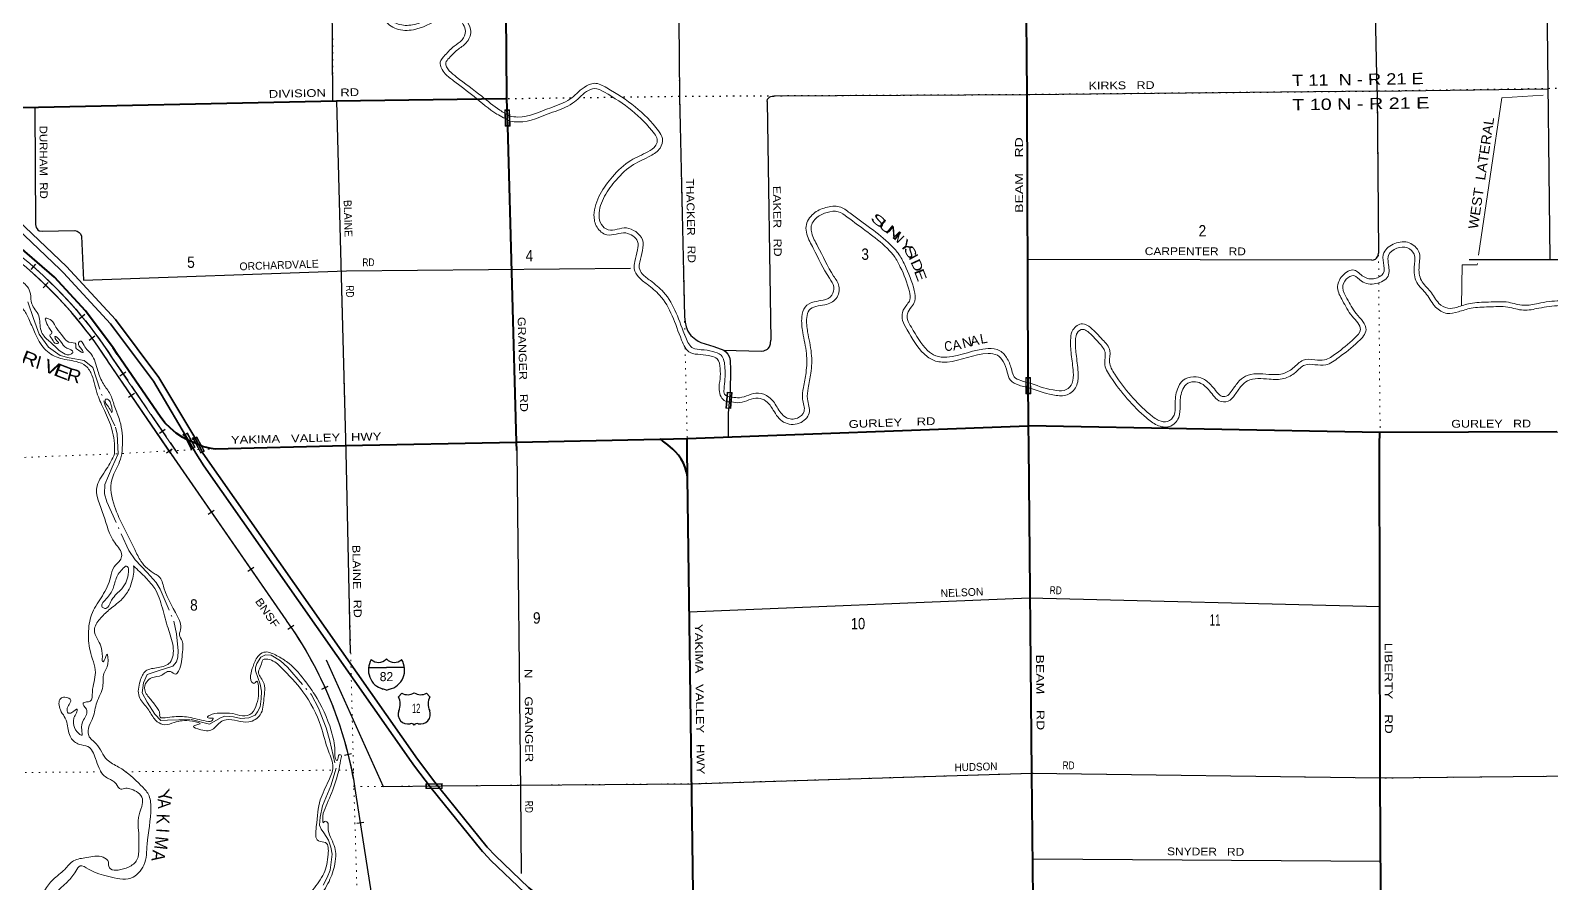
# Model space of a CAD drawing. Header units: feet. Extents: x -2 to 285336, y -549186 to -364975.
# Drawn here: x 195631 to 219064, y -417857 to -404720 of the extents above; entities that cross this region are included whole.
import ezdxf
from ezdxf.enums import TextEntityAlignment as Align

# ---------------------------------------------------------------- set-up
doc = ezdxf.new("R2010")
doc.units = ezdxf.units.FT
doc.header["$LTSCALE"] = 70
doc.header["$PDMODE"] = 32
doc.header["$PDSIZE"] = 35
for name, pattern in [('DOT_DASHED', [7.7, 5, -1.2, 0.3, -1.2]), ('DOTTED', [1.5, 0.3, -1.2]), ('LONG_DASHED', [7.5, 6, -1.5])]:
    doc.linetypes.add(name, pattern=pattern)
for name, color, linetype, lineweight in [('15', 7, 'Continuous', 25), ('16', 7, 'Continuous', 25), ('18', 7, 'Continuous', 35), ('26', 7, 'Continuous', 40), ('27', 7, 'Continuous', 13), ('29', 7, 'Continuous', 25), ('31', 7, 'Continuous', 13), ('34', 7, 'Continuous', 25), ('39', 7, 'Continuous', 13), ('41', 7, 'Continuous', 13), ('44', 7, 'DOT_DASHED', 13), ('55', 7, 'Continuous', 13), ('6', 7, 'DOTTED', 25), ('61', 7, 'Continuous', 13), ('63', 7, 'Continuous', 25), ('7', 7, 'DOTTED', 13)]:
    doc.layers.add(name, color=color, linetype=linetype, lineweight=lineweight)
doc.layers.add('30', color=7, linetype='Continuous')

msp = doc.modelspace()

# ---------------------------------------------------------------- linework, layer by layer
at = {"layer": '15'}
for p, q in [((201116.57, -414411.8), (201119.47, -414408.89)), ((201122.64, -414411.27), (201119.21, -414408.89)), ((200843.86, -414543.27), (201120.27, -414543.27)), ((201120.27, -414888.85), (201056.38, -414870.89)), ((201119.74, -414889.11), (201183.37, -414870.37))]:
    msp.add_line(p, q, dxfattribs=at)
msp.add_lwpolyline([(201395.63, -414543.27), (201119.74, -414543.27), (201120.27, -414543.27)], dxfattribs=at)
for centre, radius, start, end in [((201146.49, -414578.37), 306.13, 148.44434, 254.43375), ((200997.89, -414295.77), 165.66, 227.34209, 315.81184), ((201241.58, -414295.77), 165.66, 224.18822, 312.69406), ((201092.98, -414578.37), 306.13, 283.08087, 31.62482)]:
    msp.add_arc(centre, radius, start, end, dxfattribs=at)
at = {"layer": '16'}
for p, q in [((201303.77, -414994.74), (201355.08, -414935.98)), ((201546.84, -414930.01), (201546.56, -414930.21)), ((201738.93, -414935.89), (201790.32, -414994.74))]:
    msp.add_line(p, q, dxfattribs=at)
for centre, radius, start, end in [((201446.16, -414778.32), 182.07, 239.97227, 303.45418), ((201647.94, -414778.82), 181.52, 236.33975, 300.08743), ((201647.93, -414778.32), 182.07, 236.54582, 236.59441), ((201449.98, -415260.27), 151.42, 159.09177, 283.81923), ((201110.79, -415105.37), 222.05, 332.97043, 29.75871), ((201644.1, -415260.27), 151.42, 256.18077, 20.90823), ((201983.29, -415105.37), 222.05, 150.24129, 207.02957)]:
    msp.add_arc(centre, radius, start, end, dxfattribs=at)
for centre, major_axis, start_param, end_param in [((201505.32, -415459.09), (-19.56, 51.67), 4.95877769, 6.28318531), ((201588.77, -415459.09), (19.56, 51.67), 0, 1.32637542)]:
    msp.add_ellipse(centre, major_axis=major_axis, ratio=0.929097, start_param=start_param, end_param=end_param, dxfattribs=at)
at = {"layer": '18'}
for points in [[(198290.84, -411237.42), (198283.64, -411223.23), (198163.26, -410994.45), (197613.15, -410070.92), (196945.04, -409177.14), (196187.17, -408358.09), (193315.57, -405628.97)], [(198179.46, -411238.38), (198140.52, -411162.29), (197530.03, -410126.52), (196868.19, -409241.12), (196140.56, -408454.75), (196117.6, -408429.93), (196092.43, -408406.01), (193328.73, -405779.44)], [(203245.59, -418010.2), (202726.09, -417514.5), (202619.19, -417398.08), (202598.28, -417375.32), (202576.21, -417348.08), (201813.9, -416407.48), (201536.85, -416041.01), (201515.23, -416012.34), (201500.28, -415991.01), (198306.6, -411434.51), (198179.46, -411238.38)], [(207669.58, -420845.93), (207614.37, -420791.28), (207210.23, -420394.41), (206766.82, -420041.95), (206289, -419737.78), (206285.17, -419735.62), (206132.72, -419653.2), (205971.37, -419564.22), (204473.22, -418738.01), (203870.92, -418366.64), (203310.74, -417934.34), (202798.81, -417445.86), (202674.16, -417310.12), (201940.74, -416405.17), (201863.1, -416309.37), (201596.52, -415954.08), (198290.84, -411237.42)]]:
    msp.add_lwpolyline(points, dxfattribs=at)
at = {"layer": '26'}
for p, q in [((202988.94, -406198.02), (202977.08, -405775.64)), ((203125.71, -411065.46), (202988.94, -406198.02)), ((211020.08, -411124.18), (211015.14, -410814.53)), ((216432.13, -410917.72), (211015.14, -410814.53)), ((198276.54, -411130.63), (198024.88, -411022.28)), ((203125.71, -411065.46), (205330.92, -411019.35)), ((203129.67, -411195.2), (203125.71, -411065.46)), ((205330.92, -411019.35), (205754, -411010.5)), ((205760.07, -411607.67), (205753.99, -411171.89))]:
    msp.add_line(p, q, dxfattribs=at)
for points in [[(211012.46, -410072.05), (210996.75, -405711.03), (210947.39, -400372.9)], [(202977.08, -405775.64), (202976.25, -405746.37), (202934.18, -400511.05), (202934, -400488.66)], [(198024.88, -411022.28), (197979.69, -410996.69), (197880.11, -410929.98), (197788.06, -410853.24), (197704.53, -410767.29), (197630.44, -410673.08), (196974.47, -409716.08), (196905.23, -409610.59), (196481.27, -409044.18), (196000.43, -408525.19), (195467.97, -408059.31), (193460.2, -406399.09), (192690.66, -405763.23), (192663.25, -405740.95), (192648.9, -405729.67), (192604.95, -405689.98), (192565.39, -405645.9), (192530.65, -405597.94), (192501.12, -405546.6), (192477.11, -405492.46), (192458.9, -405436.11), (192446.67, -405378.16), (192440.57, -405319.25), (192439.56, -405292.78)], [(202977.08, -405775.64), (202952.14, -405775.98), (200349.74, -405811.33), (195027.78, -405924.78)], [(211015.14, -410814.53), (211015.14, -410814.47), (211012.46, -410072.05)], [(205754, -411010.5), (205754.64, -411010.49), (211013.13, -410814.49), (211015.14, -410814.53)], [(216425.86, -411073.96), (216431, -410946.05), (216432.13, -410917.72)], [(219162.21, -410908.31), (216435.87, -410917.79), (216432.13, -410917.72)], [(198276.54, -411130.63), (198385.87, -411156.08), (198476.87, -411168.31), (200488.75, -411120.59), (203125.71, -411065.46)], [(205534.82, -411173.85), (205458.35, -411106), (205374.09, -411045.65), (205362, -411038.28), (205330.92, -411019.35)], [(205760.07, -411607.67), (205753.67, -411572.57), (205745.36, -411527.03), (205725.18, -411458.22), (205697.92, -411391.9), (205663.88, -411328.79), (205623.42, -411269.59), (205577.01, -411214.94), (205534.82, -411173.85)], [(205753.99, -411171.89), (205754, -411034.05), (205754, -411010.5)], [(211125.85, -421480.65), (211068.11, -416171.68), (211020.08, -411124.18)], [(216469.8, -421484.2), (216469.65, -421459.22), (216438.52, -416249.45), (216425.86, -411073.96)], [(206149.76, -419186.76), (206047.76, -419020.19), (206044.21, -419014.47), (205980.1, -418897.26), (205928.6, -418773.99), (205890.26, -418646.01), (205865.51, -418514.72), (205854.62, -418381.57), (205760.07, -411607.67)]]:
    msp.add_lwpolyline(points, dxfattribs=at)
at = {"layer": '29'}
for p, q in [((218936, -398726.05), (219053, -408243.05)), ((200295.2, -405811.79), (200283, -403917.05)), ((200349.74, -405811.33), (200492.61, -411218.33)), ((206985.46, -405814.09), (207041.82, -409493.02)), ((210994.4, -405710.62), (207091, -405732.05)), ((216389.47, -405657.98), (210994.4, -405710.62)), ((216389.47, -405657.98), (219015, -405620.05)), ((216389.47, -405657.98), (216411.31, -408156.06)), ((195700, -405917.05), (195709.49, -407714.13)), ((196418.01, -407891), (196451.15, -408571.43)), ((196451.15, -408571.43), (200502.1, -408428.2)), ((200502.1, -408428.2), (204881, -408387.05)), ((216308, -408259.52), (211018, -408250.05)), ((217809, -408251.05), (221490.38, -408251.05)), ((206320, -409651.05), (206893.98, -409663.45)), ((200492.6, -411218.33), (200559.12, -414313.92)), ((203129.67, -411195.2), (203185.57, -416444.74)), ((200192.01, -414421.21), (201066.75, -416374.11)), ((203185.57, -416444.74), (203195.95, -417716.03)), ((211085.54, -417491.87), (216441.68, -417525.51))]:
    msp.add_line(p, q, dxfattribs=at)
for points in [[(200215.06, -395149.6), (205541.83, -395119.5), (205589, -400448.05), (205638, -405737.05), (205715.24, -409129.98)], [(216389.47, -405657.98), (216277, -400298.05), (216266, -398331.05)], [(206985.46, -405814.09), (206995.15, -405779.46), (207011.89, -405757.13), (207027.7, -405744.1), (207045.36, -405736.66), (207063.96, -405732.01), (207091, -405732.05)], [(195709.49, -407714.13), (195718.21, -407755.4), (195733.08, -407779.59), (195746.11, -407794.48), (195766.56, -407807.5), (195814.91, -407816.81), (196317.01, -407805.64), (196354.21, -407814.94), (196383.96, -407835.41), (196402.57, -407857.74), (196418.01, -407891)], [(216308, -408259.52), (216331.68, -408257.8), (216347.49, -408253.15), (216365.15, -408244.78), (216378.17, -408231.75), (216400.49, -408200.12), (216407, -408184.31), (216411.31, -408156.06)], [(205715.24, -409129.98), (205723.13, -409219.69), (205738.02, -409286.67), (205765.9, -409357.37), (205784.5, -409389), (205812.4, -409424.35), (205886.78, -409485.75), (205923.97, -409508.08), (205964.89, -409528.55), (206165.74, -409591.81), (206318.23, -409651.35), (206351.69, -409673.67), (206381.46, -409710.88), (206407.48, -409759.25), (206418.65, -409807.63), (206422.37, -409952.76), (206414.93, -410283.94), (206388.89, -410618.85), (206385.18, -410771.42), (206387.78, -410986.09)], [(206893.98, -409663.45), (206937.5, -409657.86), (206958.88, -409651.35), (206970.97, -409645.76), (206990.5, -409633.68), (207000.73, -409624.37), (207021.18, -409595.53), (207035.13, -409567.63), (207039.78, -409553.67), (207041.64, -409541.57), (207041.82, -409493.02)], [(216429.13, -413607.52), (211032.79, -413470.3), (205786.16, -413688.55)], [(201067.47, -416374.54), (201978.24, -416366.71), (203166.95, -416356.48)], [(203166.95, -416356.48), (205804.35, -416332.07), (211068.11, -416171.68), (216436.48, -416243.44), (221566.82, -416189.11)]]:
    msp.add_lwpolyline(points, dxfattribs=at)
at = {"layer": '31'}
for p, q in [((206447.57, -410301.5), (206426.17, -410550.59)), ((206426.17, -410550.59), (206351.45, -410544.17))]:
    msp.add_line(p, q, dxfattribs=at)
msp.add_lwpolyline([(206351.45, -410544.17), (206372.85, -410295.08), (206447.57, -410301.5)], dxfattribs=at)
msp.add_lwpolyline([(206360.1, -410536.88), (206380.13, -410303.74), (206438.9, -410308.79), (206418.87, -410541.93)], close=True, dxfattribs=at)
at = {"layer": '34', "lineweight": 13}
for p, q in [((196826, -409817.85), (197803.39, -411243.78)), ((196891.99, -409772.62), (197898.23, -411240.63)), ((197802.07, -411249.96), (199567.27, -413806.31))]:
    msp.add_line(p, q, dxfattribs=at)
at = {"layer": '34'}
for p, q in [((198373.48, -412176.22), (198464.5, -412113.37)), ((198984.87, -413057.04), (199075.89, -412994.19)), ((199599.93, -413950.74), (199691.94, -413889.35)), ((200121.22, -414875.14), (200222.55, -414830.79)), ((200470.94, -415891.72), (200578.3, -415865.08)), ((200662.4, -416941.25), (200771.68, -416924.16))]:
    msp.add_line(p, q, dxfattribs=at)
msp.add_lwpolyline([(197797.67, -411241.66), (199568.17, -413805.68), (199586, -413830.74), (199646.85, -413918.01), (199706.06, -414006.74), (199764.16, -414096.26), (199819.93, -414186.72), (199874.57, -414277.98), (199927.5, -414370.1), (199978.8, -414463.69), (200028.28, -414557.55), (200076.73, -414652.79), (200122.77, -414748.38), (200167.78, -414845.36), (200210.38, -414942.69), (200251.85, -415040.81), (200291.51, -415139.18), (200329.55, -415239.02), (200365.16, -415339.23), (200399.57, -415439.61), (200432.34, -415541.46), (200463.22, -415642.96), (200492.38, -415745.35), (200519.2, -415848.68), (200544.73, -415951.59), (200568.55, -416055.37), (200590.03, -416160.1), (200610.22, -416264.41), (200628.6, -416368.98), (200644.65, -416474.5), (200937.6, -418347.33)], dxfattribs=at)
at = {"layer": '34', "lineweight": 13}
msp.add_lwpolyline([(200643.57, -416474.66), (200930.35, -418308.05), (200933.65, -418323.52)], dxfattribs=at)
for centre, radius, start, end in [((191289.4, -413372.19), 6659.23, 32.74541, 51.81505), ((191289.4, -413372.19), 6579.23, 32.74541, 51.81505), ((194609.43, -417357.33), 6098.36, 8.32222, 35.61192)]:
    msp.add_arc(centre, radius, start, end, dxfattribs=at)
at = {"layer": '39'}
for points in [[(217954.51, -408186.91), (218311.49, -405757.12), (218948.56, -405718.62)], [(217692.08, -408963), (217698.41, -408334.46), (217933.18, -408332.52), (217935.75, -408314.85)]]:
    msp.add_lwpolyline(points, dxfattribs=at)
for points in [[(195048.45, -400755.15), (195224.59, -400913.33), (195417.95, -400947.78), (195599, -400788.79), (195734.63, -400641.37), (195878.18, -400505.65), (195995.52, -400431.8), (196091.28, -400436.05), (196183.1, -400498.96), (196214.62, -400587.21), (196201.51, -400691.03), (196097.26, -400806.82), (195936.6, -400973.94), (195888.97, -401139.47), (195853.45, -401269.05), (195731.14, -401398.47), (195619.16, -401598.62), (195637.33, -401818.06), (195770.32, -401960.13), (195961.19, -402072.85), (196123.12, -402101.1), (196356.47, -402016.21), (197281.88, -401596.3), (197434.16, -401581.77), (197574.16, -401691.01), (197684.21, -401846.76), (197708.73, -402006.24), (197692.96, -402318.23), (197678.53, -402592.37), (197786.1, -402737.65), (197948.51, -402808.34), (198139.75, -402762.94), (198339.92, -402615.95), (198440.23, -402573.37), (198622.65, -402620.53), (198680.84, -402687.28), (198752.35, -402858.03), (198923.27, -403024.89), (199125.25, -403097.14), (199294.89, -403016.57), (199391.73, -402861.86), (199405.7, -402566.63), (199376.88, -402324.15), (199393.51, -402170.7), (199470.29, -402072.12), (199616.82, -402016.21), (199758.04, -402019.32), (199894.22, -402087.16), (200392.81, -402303.78), (200447.28, -402383.42), (200434.11, -402539.64), (200407.38, -402673.22), (200450.51, -402884.57), (200587.77, -403190.61), (200629.94, -403343.05), (200575.05, -403481.36), (200476.57, -403607.77), (200382.84, -403756.56), (200483.85, -403952.67), (200701.25, -403984.55), (200839.43, -404044.11), (200938.1, -404190.86), (201002.98, -404381.78), (201084.87, -404551.91), (201273.69, -404695.41), (201534.85, -404708.69), (201937.44, -404539.42), (202116.12, -404479.58), (202217.88, -404515.79), (202302.88, -404627.42), (202338.22, -404733.63), (202285.6, -404865.49), (202162.97, -404963.68), (202025.95, -405097.84), (201949.23, -405211.42), (202026.37, -405386.56), (202152.4, -405496.14), (202470.14, -405739.17)], [(195106.58, -400706.55), (195258.79, -400843.24), (195395.58, -400867.61), (195546.51, -400735.07), (195681.2, -400588.67), (195832, -400446.09), (195975.42, -400355.84), (196116, -400362.07), (196245.55, -400450.83), (196291.27, -400578.84), (196272.98, -400723.75), (196152.18, -400857.91), (196003.54, -401012.53), (195961.18, -401159.75), (195920.83, -401306.95), (195792.04, -401443.22), (195695.79, -401615.25), (195709.92, -401785.86), (195817.72, -401901.02), (195987.55, -402001.32), (196116.29, -402023.78), (196328.11, -401946.72), (197262.29, -401522.83), (197456.76, -401504.27), (197629.02, -401638.69), (197755.66, -401817.91), (197784.02, -402002.4), (197767.86, -402322.09), (197754.84, -402569.4), (197834.43, -402676.89), (197955.51, -402729.59), (198107.62, -402693.48), (198302.57, -402550.33), (198434.36, -402494.39), (198663.91, -402553.73), (198745.34, -402647.13), (198815.64, -402815.01), (198963.95, -402959.79), (199121.2, -403016.04), (199242.93, -402958.22), (199317.74, -402838.71), (199330.49, -402569.3), (199301.4, -402324.54), (199321.24, -402141.43), (199423.99, -402009.51), (199603.8, -401940.9), (199776.47, -401944.71), (199925.91, -402019.15), (200442.51, -402243.6), (200524.26, -402363.11), (200508.49, -402550.18), (200483.9, -402673.07), (200522.34, -402861.45), (200658.54, -403165.12), (200708.94, -403347.32), (200640.8, -403518.99), (200538.04, -403650.91), (200469.13, -403760.3), (200532.87, -403884.06), (200721.88, -403911.77), (200889.37, -403983.97), (201005.9, -404157.29), (201072.53, -404353.35), (201144.62, -404503.12), (201300.63, -404621.68), (201521.56, -404632.92), (201910.96, -404469.19), (202116.86, -404400.24), (202264.03, -404452.61), (202370.11, -404591.9), (202418.04, -404735.96), (202347.93, -404911.67), (202212.77, -405019.89), (202083.85, -405146.12), (202034.56, -405219.09), (202088.24, -405340.97), (202199.83, -405438), (202587.93, -405734.84)], [(203023.35, -406044.02), (203146.76, -406054.78), (203650.82, -405911.68), (203948.27, -405779.27), (204164.83, -405597.67), (204324.65, -405535.34), (204516.19, -405605.22), (205311.14, -406268.15), (205372.82, -406387.92), (205336.46, -406533.06), (205191.41, -406653.47), (204928.1, -406787.45), (204660.05, -407025.98), (204482.49, -407277.41), (204395.75, -407569.87), (204431.59, -407710.06), (204536.98, -407793.1), (204819.66, -407765.37), (204964.87, -407821.78)], [(203026.18, -406119.55), (203153.98, -406130.69), (203676.44, -405982.37), (203988.39, -405843.51), (204203.57, -405663.06), (204325.53, -405615.5), (204478.2, -405671.2), (205251.43, -406316.01), (205293.2, -406397.12), (205269.67, -406491.03), (205149.94, -406590.42), (204885.47, -406724.99), (204603.76, -406975.68), (204414.1, -407244.24), (204317.96, -407568.39), (204365.22, -407753.25), (204514.27, -407870.69), (204809.18, -407841.76), (204919.21, -407884.5)], [(202470.14, -405739.17), (202822.59, -406008.74), (203026.18, -406119.55)], [(202587.93, -405734.84), (202866.45, -405947.86), (203023.35, -406044.02)], [(189845.14, -407903.07), (190026.86, -407792.23), (190201.85, -407657.37), (190356.98, -407540.85), (190524.77, -407474.4), (190639.31, -407484.99), (190818.86, -407559.04), (190966.08, -407615.42), (191208.69, -407594.23), (191360.75, -407554.1), (191429.25, -407575.33), (191462, -407627.15), (191479.02, -407705.3), (191515.93, -407769.12), (191611.57, -408039.15), (191723.14, -408298.94), (191888.43, -408519.85), (192140, -408737.65), (192511.9, -408947.88), (192825.32, -408972), (193188.19, -408772.44), (193322.46, -408591.89), (193314.92, -408467.41), (193256.24, -408265.22), (193192.36, -407966.65), (193246.58, -407805.21), (193457.54, -407657.83), (193651.6, -407605.11), (193794.9, -407669.58), (193843.14, -407674.99), (193859.17, -407672.78), (193907.73, -407704.31), (194080.59, -407724.19), (194384.32, -407776.56), (194446.68, -407787.82), (194465.11, -407817.72), (194451.73, -407872.14), (194487.05, -407970.15), (194524.24, -408056.07), (194536.55, -408078.02), (194367.38, -408031.96), (194242.7, -408013.47), (194210.86, -408035.98), (194241.29, -408061.71), (194289.48, -408063.1), (194285.86, -408095.29), (194360.58, -408132.51), (194462.79, -408119.15), (194576.18, -408200.08), (194864.91, -408339.04), (195114.43, -408390.09), (195230.08, -408491.08), (195346.12, -408624.22), (195464.27, -408765.37), (195503.61, -408863.32), (195459.46, -408863.89), (195427.18, -408850.24), (195460.32, -408934.2), (195531.77, -409031.74), (195616, -409189.4), (195706.79, -409391.18), (195848.19, -409628.47), (196058.61, -409764.42), (196338.35, -409825.13), (196487.72, -409893.54), (196577.78, -410035.05), (196667.79, -410337.3), (196771.09, -410577.1), (196887.07, -410868.97), (196921.32, -411043.35), (196929.13, -411249.28)], [(206443.25, -410372.36), (206561.86, -410381.27), (206852.02, -410309.24), (207015.37, -410371.44), (207139.71, -410526.58), (207278.14, -410685.55), (207452.92, -410697.37), (207555.99, -410591.57), (207533.61, -410402.98), (207545.47, -410224), (207586.84, -409996.41), (207593.25, -409700.96), (207537.08, -409376.17), (207522.09, -409135.24), (207572.42, -408983.9), (207711.94, -408903.75), (207852.13, -408877.84), (207985.68, -408801.78), (208014.21, -408672.82), (207946.36, -408541.07), (207697.81, -408078.1), (207600.83, -407862.33), (207587.28, -407739.94), (207701.32, -407545.58), (207892.85, -407450.7), (208099.44, -407438), (208263.2, -407534.36), (208887.41, -408022.66), (209007.46, -408155.75), (209108.02, -408335.3), (209255.36, -408729.25), (209263.37, -408891.9), (209210.27, -408980.99), (209149.33, -409086.26), (209150.42, -409174.65), (209210.12, -409296.45), (209461.37, -409652.9), (209586.84, -409735.69), (209757.69, -409755.6), (210392.38, -409624.89), (210575.45, -409658.72), (210689.36, -409781.83), (210757.78, -409959.79), (210797.14, -410059.75), (210900.23, -410118.71), (211055.32, -410161.66)], [(206437.35, -410447.13), (206568.25, -410456.96), (206847.29, -410387.69), (206969.61, -410434.27), (207082.14, -410574.68), (207242.02, -410758.28), (207482.45, -410774.54), (207634.68, -410618.27), (207608.9, -410401.02), (207620.02, -410233.22), (207661.69, -410003.98), (207668.39, -409695.33), (207611.68, -409367.42), (207597.85, -409145.1), (207634.57, -409034.69), (207738.18, -408975.17), (207878.23, -408949.29), (208051.72, -408850.48), (208093.29, -408662.57), (208012.74, -408506.16), (207765.14, -408044.95), (207674.08, -407842.35), (207664.56, -407756.43), (207754.68, -407602.85), (207912.57, -407524.63), (208081.16, -407514.27), (208220.89, -407596.49), (208836.08, -408077.72), (208946.13, -408199.74), (209039.78, -408366.94), (209181.02, -408744.59), (209187.35, -408872.96), (209145.6, -408943), (209074.08, -409066.55), (209075.63, -409192.48), (209145.39, -409334.8), (209408.23, -409707.69), (209560.43, -409808.12), (209761, -409831.49), (210393.16, -409701.3), (210537.32, -409727.94), (210624.53, -409822.19), (210687.88, -409986.99), (210737.02, -410111.76), (210871.15, -410188.48), (211056.61, -410239.91)], [(204919.21, -407884.5), (204991.44, -407973.31), (204989.87, -408102.84), (204948.5, -408281.78), (204939.43, -408397.46), (205003.55, -408519.34), (205137.88, -408633.23), (205329.04, -408801.15), (205668.67, -409493.53), (205801.98, -409687.23), (205960.67, -409715.39), (206125.77, -409739.83), (206215.21, -409781.8), (206262.43, -409931.57), (206262.55, -410091.37), (206246.82, -410260.93), (206347, -410437.05), (206437.35, -410447.13)], [(204964.87, -407821.78), (205066.76, -407947.06), (205064.77, -408111.85), (205022.83, -408293.22), (205015.89, -408381.72), (205063.15, -408471.54), (205186.88, -408576.45), (205389.78, -408754.68), (205733.58, -409455.55), (205845.98, -409618.87), (205972.71, -409641.36), (206147.65, -409667.25), (206276.85, -409727.88), (206337.42, -409920), (206337.55, -410094.81), (206323.37, -410247.7), (206331.6, -410328.81), (206443.25, -410372.36)], [(215756.54, -409698.8), (216042.73, -409466.07), (216131.41, -409332.32), (216004.42, -409124.97), (215856.97, -408885.75), (215780.28, -408687.81), (215854.28, -408502), (216035.85, -408413.27), (216177.58, -408513.93), (216356.59, -408543.78), (216484.1, -408465.8), (216486.09, -408301.01), (216494.23, -408146.18), (216663.12, -408005.38), (216883.78, -407994.51), (217034.03, -408135.25), (217036.72, -408354.23), (217071.51, -408572.8), (217212.11, -408743.8), (217342.81, -408926.98), (217480.24, -409003.58), (217626.52, -408983.62), (217824.56, -408928.84), (218107.31, -408907.13), (218414.47, -408911.23), (218647.86, -408956.47), (218872.31, -408927.47), (219211.03, -408886.96), (219408.13, -408918.59), (219527.84, -409023.55), (219647.67, -409138.55), (219645.06, -409253.12), (219552.63, -409409.02), (219455.07, -409637.33), (219414.28, -409748.36), (219425.82, -409870.78), (219491.15, -409960.36), (219636.97, -410067), (220462.46, -410600.94), (220613.61, -410651.25), (220814.35, -410652.69), (221003.29, -410674.38), (221100.71, -410761.54), (221204.88, -410908.9), (221260.35, -411012.67)], [(215799.01, -409760.93), (216098.92, -409517.04), (216220.34, -409333.92), (216068.32, -409085.71), (215924.42, -408852.25), (215860.86, -408688.19), (215913.24, -408556.66), (216028.75, -408500.22), (216148.22, -408585.07), (216371.85, -408622.36), (216558.59, -408508.16), (216561.07, -408303.43), (216567.41, -408182.82), (216691.87, -408079.05), (216855.71, -408070.98), (216959.43, -408168.13), (216961.79, -408360.62), (217000.64, -408604.7), (217152.55, -408789.45), (217291.56, -408984.28), (217465.58, -409081.27), (217641.66, -409057.25), (217837.55, -409003.06), (218109.69, -408982.17), (218406.77, -408986.13), (218645.47, -409032.4), (218881.57, -409001.9), (219209.51, -408962.68), (219374.92, -408989.22), (219477.13, -409078.83), (219571.94, -409169.82), (219570.53, -409231.77), (219485.6, -409375.01), (219385.34, -409609.64), (219338.01, -409738.46), (219353.08, -409898.33), (219437.44, -410014), (219594.43, -410128.81), (220429.73, -410669.09), (220601.19, -410726.16), (220809.79, -410727.66), (220971.05, -410746.17), (221044.37, -410811.77), (221140.94, -410948.38), (221180.95, -411023.23)], [(195421.43, -408544.89), (195583.53, -408669.4), (195631.04, -408779.31), (195653.01, -408933.74), (195759.63, -409117.23), (195794.57, -409347.86), (195841.76, -409431.64), (195967.67, -409550.59), (196140.08, -409697.07), (196256.67, -409711.65), (196286.38, -409679.12), (196191.27, -409616.04), (196093.61, -409508.79), (196010.44, -409437.52), (196023.07, -409485.58), (196063.9, -409541.32), (196031.87, -409547.76), (195964.78, -409478.29), (195937.8, -409406.3), (195957.75, -409396), (195934.83, -409327.97), (195873.17, -409210.21), (195864.51, -409158.08), (195910.74, -409163.52), (196037.04, -409314.61), (196136.95, -409441.92), (196224.28, -409525.2), (196333.05, -409555.95), (196329.57, -409600.2), (196372.33, -409649.89), (196443.02, -409685.15), (196424.39, -409639.17), (196372.96, -409537.36), (196398.71, -409508.9), (196457.72, -409574.45), (196573.86, -409715.62), (196671.29, -409967.54), (196756.06, -410169.4), (196860.35, -410326.8), (196924.73, -410502.79), (196997.44, -410702.79), (197039.77, -410881.08), (197041.38, -411248.45)], [(211054.95, -410239.38), (211441.29, -410346.37), (211634.68, -410328.39), (211759.58, -410188.78), (211780.93, -409985.65), (211750.96, -409711.51), (211742.31, -409470.17), (211764.65, -409384.47), (211854.01, -409328.04), (211928.04, -409363.32), (212098.84, -409535.56), (212195.76, -409678.91), (212190.15, -409848.11), (212279.87, -410058.19), (212833.48, -410692.35), (212998.19, -410804.69), (213186.43, -410827.56), (213330.83, -410688.22), (213351.71, -410497.36), (213382.5, -410277.15), (213446.37, -410177.12), (213563.77, -410136.26), (213674.22, -410160.18), (213788.54, -410254.83), (213864.39, -410346.39), (213950.48, -410427.7), (214092.5, -410436.27), (214198.4, -410335.92), (214299.42, -410198.18), (214391.16, -410123.12), (214727.31, -410096.36), (214951.68, -410087), (215134.21, -409989.3), (215275.2, -409877.87), (215431.34, -409872.43), (215598.44, -409874.81), (215799.01, -409760.93)], [(211055.32, -410161.66), (211448.05, -410270.42), (211598.42, -410256.44), (211687.52, -410156.84), (211705.5, -409985.81), (211676.11, -409716.94), (211666.96, -409461.88), (211699.55, -409336.88), (211848.94, -409242.54), (211972.1, -409301.24), (212157.04, -409487.74), (212271.52, -409657.07), (212265.66, -409833.96), (212344.18, -410017.81), (212883.67, -410635.8), (213025.36, -410732.44), (213160.04, -410748.8), (213259.23, -410653.09), (213277.28, -410488.09), (213310.49, -410250.57), (213397.15, -410114.83), (213559.04, -410058.5), (213707.97, -410090.75), (213841.8, -410201.56), (213919.22, -410295.01), (213982.18, -410354.48), (214064.53, -410359.45), (214141.91, -410286.12), (214244.57, -410146.16), (214361.82, -410050.22), (214722.77, -410021.48), (214931.41, -410012.78), (215092.94, -409926.32), (215248, -409803.77), (215430.57, -409797.41), (215579.13, -409799.53), (215756.54, -409698.8)], [(196791.05, -410404.04), (196783.41, -410436.29), (196818.37, -410504.16), (196873.64, -410591.86), (196887.93, -410611.77), (196891.43, -410569.53), (196876.49, -410497.38), (196849.54, -410427.4), (196817.16, -410405.72), (196791.05, -410404.04)], [(196929.13, -411249.28), (196806.6, -411478.72), (196658.77, -411737.95), (196759.24, -412191.61), (196936.11, -412624.79), (197039.52, -412813.18), (197015.66, -412885.64), (196921.47, -412986.59), (196865.78, -413151.65), (196740.12, -413433.61), (196588.2, -413693.6), (196526.96, -413979.26), (196550.33, -414280.58), (196632.21, -414619.79), (196587.13, -414919.44), (196553.49, -415062.28), (196495.17, -415072.62), (196442.92, -415092.98), (196493.6, -415183.15), (196451.99, -415346.14), (196422.45, -415507.05), (196426.78, -415581.38), (196350.1, -415533.53), (196297.22, -415397.14), (196302.92, -415314.72), (196340.85, -415238.17), (196352.71, -415183.85), (196270.39, -415234.5), (196212.05, -415242.83), (196199.67, -415166.53), (196239.61, -415089.97), (196255.54, -415047.69), (196160.74, -414997.92), (196098.43, -415018.33), (196093.11, -415195.19), (196153.9, -415295.37), (196198.67, -415415.72), (196253.84, -415620.42), (196385.1, -415726.27), (196518.08, -415759.78), (196635.57, -415944.07), (196769.48, -416208.67), (196840.12, -416256.54), (196892.56, -416282.41), (196951.14, -416334.36), (197023.93, -416416.39), (197104.39, -416401.93), (197184.96, -416417.6), (197293.87, -416471.32), (197356.64, -416563.45), (197347.06, -416682.06), (197295.43, -416855.14), (197298.25, -417056.08), (197301.35, -417323.33), (197273.91, -417506.34), (197145.54, -417617.51), (196982.69, -417662.53), (196867.89, -417645.01), (196839.55, -417604.96), (196833.26, -417542.7), (196752.44, -417466.73), (196496.83, -417470.02), (196297.77, -417521.25), (196159.43, -417652.56), (195980.93, -417810.19), (195850.78, -417979.64), (195785.39, -418233.17), (195798.55, -418500.38), (195934.04, -418656.45), (196191.93, -418719.47), (196387.28, -418746.63), (196479.77, -418722.06), (196519.89, -418689.7), (196525.79, -418655.51), (196531.76, -418637.4), (196604.29, -418655.12), (196630.76, -418731.35), (196725.61, -418793.18), (196880.83, -418850.68), (196957.71, -418948.77), (197068.64, -419004.48), (197139.33, -419064.42), (197198.37, -419228.91), (197265.9, -419501.87), (197229.79, -419532.2), (197195.5, -419514.28), (197256.43, -419648.62), (197450.96, -419971.19), (197731.73, -420214.96), (198310.21, -420415.05), (198507.5, -420424.11), (198666.85, -420509.73), (198824.6, -420695.83), (198935.83, -420825.9), (199018.64, -420895.82), (199069.49, -421026.19), (199061.69, -421088.53)], [(197041.38, -411248.44), (196991.82, -411403.47), (196884.74, -411646.58), (196927.75, -412052.11), (197240.44, -412723.76), (197335.77, -412904.14), (197555.96, -413099.98), (197612.46, -413135.87), (197689.67, -413314.34), (197927.2, -413817.56), (197951.8, -413927.96), (197930.11, -414038.6), (197968.73, -414130.84), (197975.47, -414305.64), (197914.25, -414595.32), (197870.17, -414643.77), (197791.51, -414603.97), (197727.12, -414610.32), (197656.87, -414658.9), (197500.04, -414699.87), (197423.8, -414760.54), (197394.12, -414885.28), (197485.29, -415033.53), (197590.53, -415173.68), (197623.01, -415241.84), (197629.31, -415306.11), (197705.83, -415315.78), (197973.45, -415296.36), (198233.29, -415343.3), (198374.3, -415370.73), (198430.6, -415358.39), (198448.59, -415326.15), (198392.22, -415322.41), (198359.96, -415310.52), (198390.02, -415278.21), (198548.91, -415247.28), (198750.21, -415252.31), (198899.29, -415287.74), (199042.02, -415242.82), (199117.95, -415105.79), (199147.36, -414912.73), (199112.52, -414758.16), (199084.44, -414784.43), (199062.29, -414782.53), (199025.59, -414664.15), (199063.27, -414525.3), (199137.11, -414370.2), (199231.45, -414305.42), (199408.74, -414346.74), (199580.25, -414450.38), (199851.08, -414728.36), (200008.99, -414952.65), (200268.92, -415518.05), (200322.44, -415811.18), (200330.98, -415931.71), (200353.29, -415973.8), (200375.28, -415937.52), (200389.17, -415887.21), (200412.68, -415884.75), (200416.34, -415954.38), (200405.35, -416016.69), (200308.64, -416379.95), (200173.12, -416712.21), (200137.62, -416893.24), (200147.85, -416933.38), (200165.89, -416915.21), (200210.23, -416929.05), (200218.6, -417009.39), (200257.44, -417155.9), (200312.31, -417284.24), (200336.96, -417408.71), (200323.53, -417569.54), (200234.04, -417837.26), (200062.03, -418105.38), (199717.18, -418438.68), (199526.64, -418606.42), (199171, -418758.9), (198758.68, -418833.3), (198332.07, -418857.53), (197895.23, -418839.61), (197597.15, -418794.87), (197472.2, -418755.3), (197377.67, -418771.85), (197287.33, -418830.57), (197299.66, -418892.81), (197318.19, -418995.2), (197322.63, -419097.67), (197373.29, -419181.82), (197398.04, -419328.39), (197422.89, -419501.09), (197490.08, -419689.66), (197613.74, -419908.08), (197791.46, -420053.9), (198033.2, -420104.94), (198148.01, -420124.47), (198202.49, -420158.36), (198226.98, -420240.63)], [(197221.33, -412975.05), (197411.27, -413158.98), (197548.82, -413325.09), (197664.76, -413623.94), (197752.57, -413934.98), (197830.2, -414217.94), (197782.89, -414463.34), (197600.05, -414542.63), (197409.04, -414593.82), (197323.12, -414748.98), (197307.99, -414990.2), (197425.42, -415158.42), (197482.11, -415240.53), (197587.33, -415378.67), (197704.25, -415422.3), (197847.02, -415389.43), (198130.75, -415369.93), (198247.64, -415407.53), (198147.16, -415446.22), (198256.07, -415499.93), (198451.25, -415486.9), (198559.52, -415381.87), (198647.94, -415347.27), (198996.28, -415379.69), (199174.97, -415268.28), (199230.32, -415020.83), (199221.23, -414763.65), (199146.1, -414603.26), (199183.97, -414510.63), (199215.83, -414424.06), (199322.48, -414419.51), (199496.07, -414539.22), (199831.71, -414915.35), (200107.6, -415444.5), (200225.91, -415831.76), (200295.33, -416074.57), (200229.75, -416281.88), (200100.13, -416581.95), (200037.39, -416994.22), (200072.5, -417213.09), (200181.3, -417240.68), (200220.27, -417419.34), (200153.03, -417715.08), (199984.99, -417969.12), (199620.22, -418354.76), (199041.49, -418588.74), (198482.2, -418651.81), (198238.65, -418651.01), (198120.16, -418717.91), (197878.68, -418729.16), (197528.21, -418668.61), (197477.7, -418622.64), (197302.76, -418665.71), (197222.41, -418704.29), (196992.27, -418536.64), (196677.64, -418379.45), (196382.11, -418465.32), (196275.54, -418491.97), (196005.72, -418465.18), (195928.22, -418214.37), (196024.03, -418016.96), (196202.47, -417843.25), (196330.62, -417679.84), (196396.72, -417599.13), (196527.75, -417648.71), (196838.18, -417763.72), (197180.45, -417788.14), (197380.91, -417586.19), (197429.94, -417266.43), (197488.02, -416699.44), (197450.98, -416498.67), (197335.69, -416360.58), (196990.35, -416074.94), (196814.79, -415965.28), (196646.73, -415718.94), (196529.46, -415588.91), (196538.92, -415438.14), (196594.77, -415313.27), (196654.2, -415077.86), (196747.8, -414832.23), (196761.09, -414635.22), (196826.91, -414486.19), (196808.18, -414333.55), (196770.33, -414432.21), (196750.3, -414454.42), (196739.91, -414376.09), (196660.27, -414093.14), (196617.48, -413964.74), (196701.32, -413793.51), (196841.65, -413654.16), (197028.22, -413500.5), (197152.34, -413335.1), (197202.08, -413192.17), (197225.75, -413073.49), (197221.33, -412975.05)], [(197096.55, -412977.68), (196974.36, -413122.97), (196912.69, -413302.13), (196818.74, -413463.36), (196738.82, -413608.45), (196777.15, -413630.36), (196883.31, -413503.23), (197041.6, -413325.6), (197113.58, -413206.68), (197141.19, -413067.88), (197124.76, -412985.57), (197096.55, -412977.68)]]:
    msp.add_spline(points, degree=3, dxfattribs=at)
at = {"layer": '44'}
for points in [[(195593.59, -408905.41), (195679.01, -409161.82), (195764.43, -409403.98)], [(195764.43, -409403.98), (195910.35, -409603.42), (196088.3, -409731.63), (196230.66, -409767.24), (196458.44, -409809.98), (196593.69, -409916.82), (196785.88, -410500.86), (196942.48, -410835.62), (196970.95, -410942.46), (196985.87, -411248.63)], [(196985.87, -411248.63), (196892.49, -411450.58), (196779.31, -411719.54), (196775.53, -411865.76), (196807.6, -411988.51), (197147.14, -412738.78), (197246.17, -412880.34), (197430.08, -413078.52), (197569.94, -413230.87), (197633.5, -413332.62), (197840.35, -413828.79), (197883.47, -414023.66), (197911.09, -414281.79), (197904.66, -414384.01), (197882.8, -414451.66), (197826.21, -414522.44), (197599.85, -414593.22), (197430.08, -414649.84), (197373.49, -414777.25), (197353.86, -414930.9), (197430.08, -415074.52), (197550.88, -415261.58), (197639.86, -415359.09), (197745.78, -415350.61), (198109.15, -415343.49), (198392.1, -415414.27), (198561.87, -415315.18), (198627.04, -415291.26), (198759.93, -415301.02), (198872.78, -415325.17), (198995.65, -415316.7), (199093.1, -415274.3), (199130.18, -415225.54), (199170.2, -415145.3), (199189.49, -415024.17), (199193.73, -414903.34), (199170.43, -414799.48), (199099.46, -414593.22), (199098.4, -414542.99), (199123.82, -414479.4), (199184.35, -414380.88), (199253.05, -414345.85), (199339.97, -414352.57), (199486.07, -414439.12), (199594.62, -414536.59), (199962.45, -414961.28), (200069.7, -415166.19), (200188.81, -415470.89), (200247.65, -415670.69), (200344.43, -416093.76), (200259.54, -416362.73), (200133.27, -416675.44), (200095.14, -416847.14), (200089.77, -416971.44), (200112.08, -417033.68), (200152.33, -417088.79), (200224.36, -417201.13), (200263.56, -417311.37), (200282.62, -417417.35), (200252.96, -417663.24), (200207.42, -417777.7), (200141.75, -417894.29)]]:
    msp.add_lwpolyline(points, dxfattribs=at)
at = {"layer": '55'}
for p, q in [((201727.97, -416332.31), (201977.96, -416329.53)), ((201977.96, -416329.53), (201978.79, -416404.53))]:
    msp.add_line(p, q, dxfattribs=at)
for points in [[(198050.82, -410925.34), (198168.88, -411145.71), (198111.58, -411176.4), (197993.53, -410956.03)], [(198004.36, -410959.3), (198047.54, -410936.17), (198158.04, -411142.43), (198114.85, -411165.56)], [(198195.82, -410984.34), (198313.88, -411204.71), (198256.58, -411235.4), (198138.53, -411015.03)], [(198149.36, -411018.3), (198259.85, -411224.56), (198303.04, -411201.43), (198192.54, -410995.17)], [(201970.05, -416337.61), (201736.05, -416340.21), (201736.71, -416399.22), (201970.7, -416396.62)]]:
    msp.add_lwpolyline(points, close=True, dxfattribs=at)
msp.add_lwpolyline([(201978.79, -416404.53), (201728.81, -416407.31), (201727.97, -416332.31)], dxfattribs=at)
for p in [(197997.94, -410953.67), (198142.94, -411012.67)]:
    msp.add_point(p, dxfattribs=at)
at = {"layer": '6'}
for p, q in [((203963.21, -405762.27), (202654.34, -405780.04)), ((204597.09, -405753.66), (204098.82, -405760.43))]:
    msp.add_line(p, q, dxfattribs=at)
for points in [[(221464.68, -405581.12), (216389.47, -405657.98), (210996.75, -405711.03), (205635.85, -405739.56), (204753.04, -405751.55)], [(202511.15, -405781.98), (200349.74, -405811.33), (195028.03, -405925.76), (193210.68, -405938.39)]]:
    msp.add_lwpolyline(points, dxfattribs=at)
at = {"layer": '61'}
for p, q in [((203018.21, -405943.9), (203025.75, -406193.79)), ((203025.75, -406193.79), (202950.79, -406196.05)), ((211048.9, -410071.7), (211051.1, -410321.69)), ((211051.1, -410321.69), (210976.1, -410322.35))]:
    msp.add_line(p, q, dxfattribs=at)
for points in [[(202950.79, -406196.05), (202943.24, -405946.16), (203018.21, -405943.9)], [(210976.1, -410322.35), (210973.9, -410072.36), (211048.9, -410071.7)]]:
    msp.add_lwpolyline(points, dxfattribs=at)
for points in [[(202958.54, -406187.81), (202951.47, -405953.91), (203010.45, -405952.13), (203017.51, -406186.03)], [(202958.54, -406187.81), (202951.47, -405953.91), (203010.45, -405952.13), (203017.51, -406186.03)], [(210984.02, -410314.28), (210981.96, -410080.28), (211040.97, -410079.76), (211043.03, -410313.76)]]:
    msp.add_lwpolyline(points, close=True, dxfattribs=at)
at = {"layer": '63'}
for p, q in [((195641.02, -408406.16), (195714.25, -408323.26)), ((195906.42, -408606.92), (195829.87, -408686.75)), ((196383.13, -409166.13), (196468.74, -409096.09)), ((196624.54, -409431.95), (196535.63, -409497.75)), ((197011.08, -410045.6), (197102.31, -409983.07)), ((197235.17, -410315.55), (197143.94, -410378.09)), ((197619.44, -410928.52), (197710.67, -410865.99)), ((197817.63, -411175.52), (197726.39, -411238.05))]:
    msp.add_line(p, q, dxfattribs=at)
at = {"layer": '63', "linetype": 'LONG_DASHED'}
msp.add_lwpolyline([(195587.07, -408283.9), (195674.86, -408359.73), (195762.35, -408437.01), (195847.69, -408515.98), (195931.25, -408596.12), (196014.52, -408677.71), (196095.62, -408760.98), (196174.96, -408845.41), (196253.59, -408931.82), (196329.93, -409018.98), (196405.45, -409107.19), (196479.32, -409197.5), (196550.93, -409288.54), (196621.28, -409381.17), (196690.29, -409474.41), (196757.65, -409569.77), (196823.14, -409665.33), (196886.99, -409762.99), (196891.27, -409769.57), (196892.9, -409772.01), (197899.66, -411240.78)], dxfattribs=at)
at = {"layer": '63'}
msp.add_lwpolyline([(197797.13, -411241.02), (196825.08, -409818.47), (196822.16, -409814.05), (196817.9, -409807.56), (196754.85, -409711.09), (196690.16, -409616.69), (196623.63, -409522.52), (196555.47, -409430.41), (196485.98, -409338.94), (196415.28, -409249.01), (196342.31, -409159.83), (196267.72, -409072.72), (196192.31, -408986.63), (196114.66, -408901.28), (196036.3, -408817.89), (195956.21, -408735.64), (195873.97, -408655.06), (195791.42, -408575.92), (195707.16, -408497.92), (195620.73, -408421.58)], dxfattribs=at)
at = {"layer": '7'}
for p, q in [((200295.2, -405811.79), (200277.53, -402254.02)), ((198226.95, -411179.22), (196884.05, -411249.5)), ((200488.75, -411120.59), (198302.01, -411177.28)), ((197090.19, -416147.61), (200290.42, -416123.63)), ((200383.36, -416122.93), (200611.52, -416121.22)), ((200616.59, -416378.42), (201979.04, -416366.39))]:
    msp.add_line(p, q, dxfattribs=at)
for points in [[(205531.97, -394382.53), (205541.83, -395119.5), (205593.07, -400447.56), (205635.85, -405739.56), (205718.97, -409417.98)], [(211012.45, -410069.05), (210996.75, -405711.03), (210947.39, -400372.9), (210969.66, -396354.06)], [(216269.77, -398064.05), (216273.66, -400302.62), (216389.47, -405657.98), (216414.78, -408526.56)], [(200492.6, -411218.33), (200349.74, -405811.33), (200349.67, -405806.81)], [(216415.58, -408617.98), (216435.87, -410917.79), (216425.86, -411073.96)], [(205723.33, -409611.21), (205754.27, -410980.36), (205753.99, -411171.89)], [(211020.08, -411124.18), (211015.14, -410814.47), (211013.37, -410323.05)], [(200488.75, -411120.59), (205754.64, -411010.49), (211015.14, -410814.47), (216435.87, -410917.79), (221113.66, -410905.64)], [(200740.5, -420416.92), (200616.59, -416378.42), (200611.52, -416121.22), (200492.61, -411218.33)], [(205753.99, -411171.89), (205827.49, -416332.4), (205876.59, -419616.39)], [(211168.65, -429516.37), (211151.64, -426848.05), (211125.86, -421480.65), (211068.11, -416171.68), (211020.08, -411124.18)], [(216425.86, -411073.96), (216436.48, -416243.44), (216469.8, -421484.2), (216487.26, -426785.33), (216537.66, -429006.48)], [(189873.05, -411365.79), (194912.9, -411325.17), (196884.05, -411249.5)], [(189916.9, -416678.64), (195024.22, -416163.09), (196725.55, -416150.34)], [(201979.04, -416366.39), (205827.49, -416332.4), (211068.11, -416171.68), (216510.79, -416245.86), (221566.82, -416189.1)]]:
    msp.add_lwpolyline(points, dxfattribs=at)

# ---------------------------------------------------------------- texts
at = {"layer": '15'}
msp.add_text('82', height=140, dxfattribs=at).set_placement((201119.38, -414751.38), align=Align.CENTER)
at = {"layer": '16', "width": 0.6}
msp.add_text('12', height=140, dxfattribs=at).set_placement((201576.74, -415240.52), align=Align.CENTER)
at = {"layer": '27'}
for s, rotation, width, p in [('DIVISION    RD', 1.221, 1.25, (199306.65, -405759.68)), ('BEAM    RD', 90.206, 1.35, (210932.43, -407533.47)), ('GRANGER    RD', 271.61, 1.2, (203141.56, -409137.31)), ('GURLEY    RD', 2.134, 1.25, (208246.35, -410850)), ('GURLEY   RD', 0.199, 1.2, (217532.8, -410844.2)), ('YAKIMA   VALLEY   HWY', 1.359, 1.25, (198724.03, -411092.41)), ('YAKIMA   VALLEY   HWY', 270.8, 1.25, (205871.9, -413871.49)), ('LIBERTY    RD', 270.14, 1.3, (216505.73, -414159.67)), ('BEAM    RD', 270.545, 1.35, (211132.15, -414340.87))]:
    msp.add_text(s, height=120, rotation=rotation, dxfattribs=dict(at, width=width)).set_placement(p)
at = {"layer": '30'}
for s, rotation, width, p in [('KIRKS   RD', 0.559, 1.2, (211943.23, -405631.36)), ('DURHAM  RD', 270.303, 1.1, (195771.43, -406187.68)), ('THACKER   RD', 271.304, 1.15, (205736.86, -407004.05)), ('EAKER   RD', 270.878, 1.2, (207075.42, -407116.64)), ('CARPENTER   RD', 359.897, 1.15, (212807.92, -408183.25)), ('RD', 0.538, 0.8, (200749.68, -408354.94)), ('RD', 271.514, 0.8, (200494.85, -408652.84)), ('BLAINE   RD', 271.231, 1.2, (200593.43, -412652.31)), ('RD', 358.543, 0.8, (211342.07, -413408.14)), ('N     GRANGER', 270.61, 1.25, (203246.39, -414564.09)), ('HUDSON', 1.745, 0.95, (209878.25, -416141.73)), ('RD', 359.234, 0.8, (211539.83, -416107.98)), ('RD', 270.468, 0.8, (203256.81, -416596.2)), ('SNYDER   RD', 359.64, 1.15, (213151.39, -417434.84))]:
    msp.add_text(s, height=120, rotation=rotation, dxfattribs=dict(at, width=width)).set_placement(p)
for s, rotation, p in [('BLAINE', 271.513, (200460.02, -407334.83)), ('ORCHARDVALE', 2.025, (198856.01, -408418.28)), ('NELSON', 2.382, (209663.52, -413457.2))]:
    msp.add_text(s, height=120, rotation=rotation, dxfattribs=at).set_placement(p)
at = {"layer": '34', "width": 1.2}
msp.add_text('BNSF', height=120, rotation=304.626, dxfattribs=at).set_placement((199088.4, -413520.81))
at = {"layer": '41'}
for s, height, rotation, width, p in [('WEST  LATERAL', 150, 81.642, 1.1, (217942.13, -407789.62)), ('S', 150, 321.037, 1.8, (208565.1, -407632.53)), ('U', 150, 320.482, 1.6, (208685.62, -407732.01)), ('N', 150, 320.482, 1.65, (208797.62, -407819.36)), ('Y', 150, 306.181, 1.5, (209014.92, -408008.03)), ('S', 150, 299.171, 1.5, (209082.97, -408083.44)), ('I', 150, 299.22, 1.2, (209162.47, -408220.56)), ('D', 150, 294.659, 1.3, (209192.92, -408287.7)), ('E', 150, 290.824, 1.4, (209248.14, -408428.81)), ('C', 150, 6.591, 0.85, (209727.47, -409666.77)), ('N', 150, 14.855, 1.05, (210014.25, -409620.76)), ('R', 200, 338.509, 1.25, (195473.82, -409829.28)), ('V', 200, 337.49, 1.25, (195815.02, -409963.42)), ('E', 200, 338.848, 1.4, (195970.67, -410027.78)), ('R', 200, 345.303, 1.1, (196177.64, -410111.58)), ('A', 200, 272.535, 0.85, (197590.3, -416566.91)), ('K', 200, 267.784, 0.9, (197580.28, -416792.14)), ('I', 200, 266.612, 0.9, (197573.86, -417016.05)), ('M', 200, 263.519, 0.9, (197561.69, -417136.38)), ('A', 200, 263.235, 0.95, (197515.7, -417348.12))]:
    msp.add_text(s, height=height, rotation=rotation, dxfattribs=dict(at, width=width)).set_placement(p)
for s, height, rotation, p in [('N', 150, 314.499, (208907.37, -407908.22)), ('A', 150, 11.809, (209858.6, -409655.76)), ('A', 150, 11.788, (210135, -409589.03)), ('L', 150, 10.522, (210282.75, -409552.39)), ('I', 200, 345.312, (195696.85, -409924.98)), ('Y', 200, 286.819, (197576.88, -416457.67))]:
    msp.add_text(s, height=height, rotation=rotation, dxfattribs=at).set_placement(p)
at = {"layer": '6'}
for s, width, p in [('T 11  N - R 21 E', 1.2, (215080.14, -405578.2)), ('T 10 N - R 21 E', 1.3, (215082.17, -405953.62))]:
    msp.add_text(s, height=175, rotation=0.868, dxfattribs=dict(at, width=width)).set_placement(p)
at = {"layer": '7'}
for s, rotation, width, p in [('2', 0.734, 0.9, (213638.64, -407896.37)), ('4', 0.734, 0.9, (203265.02, -408280.27)), ('3', 0.734, 0.9, (208440.67, -408257.45)), ('5', 0.734, 0.9, (198048.63, -408381.78)), ('8', 0.285, 0.9, (198093.48, -413664.14)), ('9', 0.285, 0.9, (203378.01, -413864.29)), ('10', 0.285, 0.85, (208277.79, -413952.56)), ('11', 0.285, 0.65, (213807.82, -413896.79))]:
    msp.add_text(s, height=175, rotation=rotation, dxfattribs=dict(at, width=width)).set_placement(p)

doc.saveas('drawing.dxf')
